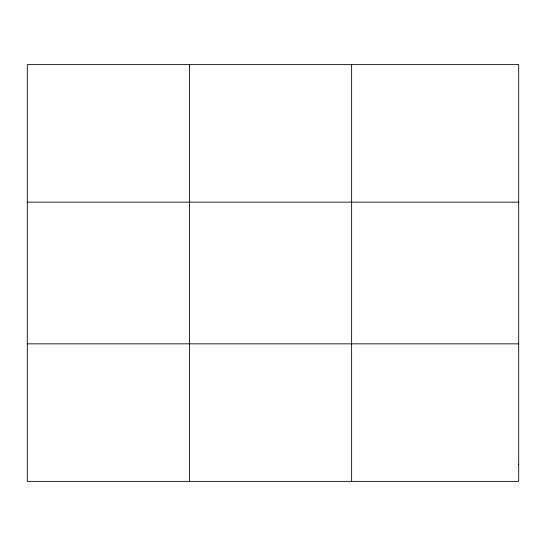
<?xml version="1.0" encoding="UTF-8"?>
<svg xmlns="http://www.w3.org/2000/svg" width="546" height="546" viewBox="0 0 546 546"><rect width="100%" height="100%" fill="white"/><g stroke="black" fill="none" stroke-linecap="round" stroke-linejoin="round"><path stroke-width="0.82" d="M189.462 481.374L189.462 64.626M351.624 481.374L351.624 64.626M27.3 202.156L518.7 202.156M27.3 343.844L518.7 343.844M518.7 464.182L518.7 481.374L27.3 481.374L27.3 64.626L518.7 64.626L518.7 464.182"/></g></svg>
